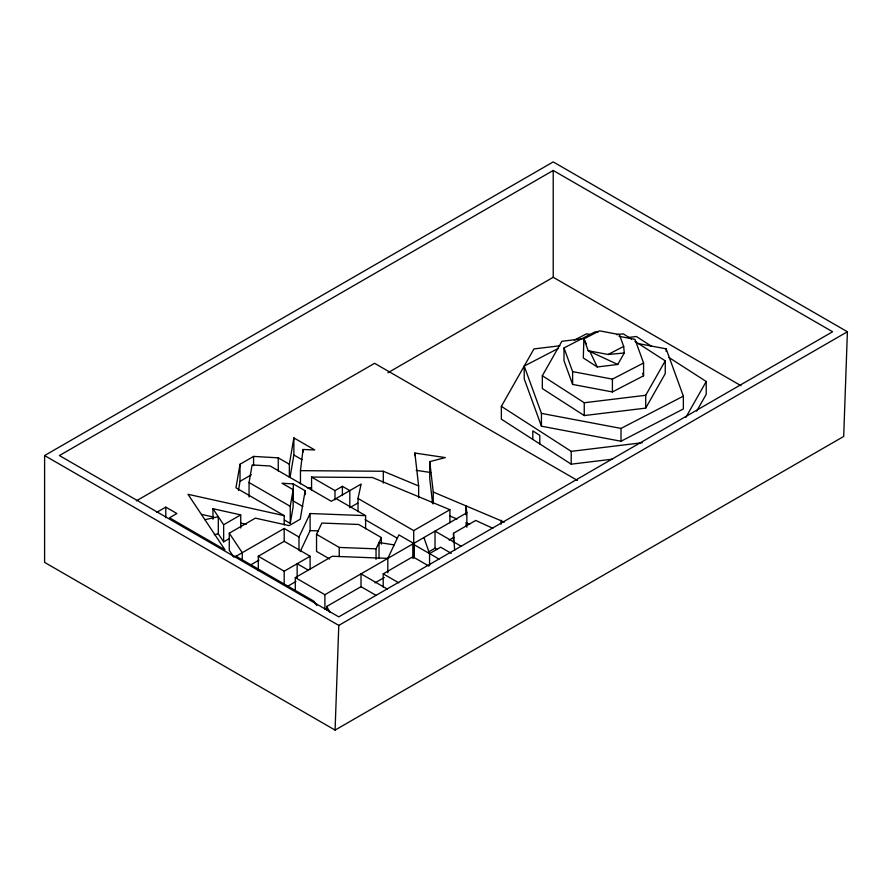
<?xml version="1.0" encoding="UTF-8"?>
<svg xmlns="http://www.w3.org/2000/svg" width="892" height="892" viewBox="0 0 892 892"><rect width="100%" height="100%" fill="white"/><g stroke="black" fill="none" stroke-linecap="round" stroke-linejoin="round"><path stroke-width="1.34" d="M335.08 730.091L338.782 625.404L847.4 331.757L553.218 161.909L44.6 455.556L44.6 562.384L335.08 730.091L843.698 436.444L847.4 331.757M300.459 483.81L300.459 470.664L303.035 449.479L314.742 449.947L293.869 437.894L289.354 464.253L289.354 477.398M290.034 477.387L293.869 454.987L293.869 437.894M289.354 464.253L278.259 457.841L253.584 456.414L240.015 464.253L235.945 487.79L284.191 515.654L284.191 524.864M238.432 490.5L240.015 481.345L240.015 464.253M249.058 497.011L249.058 482.55L252.113 464.944L270.165 465.992L331.3 501.282L361.137 484.055L358.004 498.45L358.004 511.595M284.37 520.025L290.257 523.426L290.257 506.333L293.145 489.652L282.039 483.241L293.29 483.899L305.164 490.745L305.164 494.692M290.257 523.426L293.145 506.745L293.145 489.652M305.164 490.745L300.236 519.222L289.131 525.622L255.391 518.14L229.277 533.215L229.277 550.297L233.86 557.177M298.998 550.163L298.998 537.017L310.104 513.524L365.608 515.654L365.608 528.8M300.169 551.635L310.104 530.606L310.104 513.524M329.672 559.005L316.537 551.423L316.537 534.33L321.867 523.058L358.673 524.474L381.363 537.575L381.363 544.142M376.034 559.362L376.034 548.848L381.363 537.575M387.808 572.842L387.808 558.381L398.902 534.888L413.71 543.429L324.9 594.708L295.297 577.615L295.297 590.76M465.847 514.784L465.847 505.586L466.851 512.755L414.312 543.083L413.654 544.432L439.02 559.072M612.191 459.202L571.214 464.175L501.36 419.173L501.36 406.351L533.94 348.928L559.886 345.784M634.97 341.335L665.242 360.836L665.242 373.648L645.708 408.112L584.249 415.56L542.336 388.566L542.336 375.744L561.882 341.29L582.364 338.804M617.766 364.471L624.277 352.987L623.686 346.419L619.383 334.589L599.48 330.832L583.892 338.893L583.301 357.96L597.272 366.958L617.766 364.471L588.207 350.723L583.892 338.893L586.222 343.777M645.708 408.112L645.708 395.29L665.242 360.836M685.859 417.389L706.219 381.497L668.955 357.502M696.719 411.067L706.219 394.32L706.219 381.497M553.218 170.461L59.396 455.556L338.782 616.863L832.604 331.757L553.218 170.461L553.218 277.278L741.018 385.701M136.398 500.836L374.595 363.312L577.436 480.431M387.875 372.745L553.218 277.278M156.535 512.454L165.778 507.113L176.884 513.524L169.48 517.795L224.985 549.84L187.989 494.291L284.191 515.654M240.015 481.345L251.321 474.812M229.344 538.556L223.647 541.845L223.647 524.752L240.74 514.885L240.74 528.031M311.564 490.221L311.564 477.075L334.991 490.6L342.394 486.33L349.798 490.6L349.798 507.693L357.737 503.11M233.381 556.307L236.09 556.251L284.191 528.477L298.998 537.017M258.29 570.713L258.29 556.251L284.191 541.288L310.104 556.251L310.104 569.397M250.641 564.937L259.037 560.098M258.29 556.251L284.191 571.203L310.104 556.251M295.297 577.615L332.303 556.251L387.808 558.381M287.726 586.256L295.966 581.495M358.004 498.45L413.71 530.606L449.914 509.711L449.914 522.857M326.751 610.396L326.751 606.448L361.015 586.68L376.045 595.354M383.214 587.003L383.214 573.857L412.818 556.764L428.907 566.063M453.515 542.47L453.515 533.26L475.726 520.449L492.863 528.309M374.986 582.877L384.307 577.492M428.361 552.07L435.017 548.223L437.325 549.55M449.167 540.05L453.883 537.33M429.543 565.439L429.543 553.609L440.648 547.197L451.296 553.352M637.825 343.487L666.146 348.85L683.361 396.148L683.361 408.971L621.01 441.239L541.433 426.198L524.217 378.888L524.217 366.066L558.448 348.348M574.348 340.131L586.568 333.798L590.615 334.567M619.048 336.329L634.97 339.339L643.578 362.999L643.578 375.811L612.403 391.945L572.619 384.419L564 360.769L564 347.947L595.176 331.813L597.83 332.315M588.207 350.723L608.099 354.481L623.686 346.419M564 347.947L572.619 371.607L612.403 379.122L643.578 362.999M524.217 366.066L541.433 413.375L621.01 428.416L683.361 396.148M432.609 503.59L429.754 478.725L429.754 461.632L445.353 457.596L414.858 453.036L414.858 455.667M204.915 519.702L218.306 516.736L218.306 533.829L223.647 541.845M214.292 534.721L218.306 533.829M616.506 334.667L623.33 333.831L631.48 339.083M628.169 337.499L636.364 336.507L651.494 346.252M542.336 375.744L584.249 402.749L645.708 395.29M501.36 406.351L571.214 451.352L642.24 442.733M608.099 354.481L624.277 352.987M300.459 470.664L383.304 471.255L418.638 485.95L418.638 497.781M311.564 477.075L372.477 477.51L449.914 509.711M307.361 487.801L311.509 487.835M310.104 530.606L318.422 530.93M316.537 534.33L339.228 547.432L376.034 548.848M416.185 470.329L430.769 472.504M394.175 544.9L379.033 542.514L379.033 558.292M212.965 519.233L212.965 508.719L240.74 514.885M201.536 514.394L213.734 517.104M240.829 523.125L246.259 524.318M429.754 461.632L433.244 492.027L504.326 522.11M449.546 515.899L457.061 519.021M465.847 522.679L469.616 524.24M461.487 546.406L435.017 531.13L435.017 548.223M293.869 454.987L301.987 459.67M336.005 498.561L365.608 515.654M365.118 519.646L397.118 538.121M302.789 506.466L293.29 500.981L293.29 483.899M249.058 482.55L290.257 506.333M383.214 573.857L398.757 582.833M387.273 589.021L361.015 573.857L361.015 587.003M308.253 570.133L297.147 563.722L297.147 578.183M236.09 556.251L313.794 601.108L316.85 605.534M44.6 455.556L338.782 625.404M212.965 508.719L223.647 524.752M229.277 533.215L242.256 552.683L242.256 560.577M326.751 606.448L329.884 612.269M589.712 351.091L597.272 366.958M642.675 373.324L643.578 375.811M423.912 537.542L429.543 553.609M466.014 523.872L466.349 526.258M453.515 533.26L454.652 550.353M414.858 453.036L418.638 485.95M666.146 348.85L666.146 351.403M621.01 428.416L621.01 441.239M612.403 379.122L612.403 391.945M584.249 402.749L584.249 415.56M572.619 371.607L572.619 384.419M571.214 451.352L571.214 464.175M541.433 413.375L541.433 426.198M539.783 443.926L539.783 435.374L532.803 430.881L532.803 439.422M501.092 520.237L501.092 524.184M466.851 512.755L466.851 527.217M433.244 492.027L433.244 503.857M414.312 543.083L414.312 557.545M413.71 530.606L413.71 557.89M412.818 543.942L412.818 558.403M383.304 471.255L383.304 483.085M342.394 486.33L342.394 495.528M339.228 547.432L339.228 556.63M334.991 490.6L334.991 499.799M324.9 594.708L324.9 609.169M303.035 449.479L303.035 452.099M284.191 528.477L284.191 541.622M284.191 571.203L284.191 584.349M278.259 457.841L278.259 470.987M253.584 456.414L253.584 465.624M165.778 507.113L165.778 517.628"/></g></svg>
